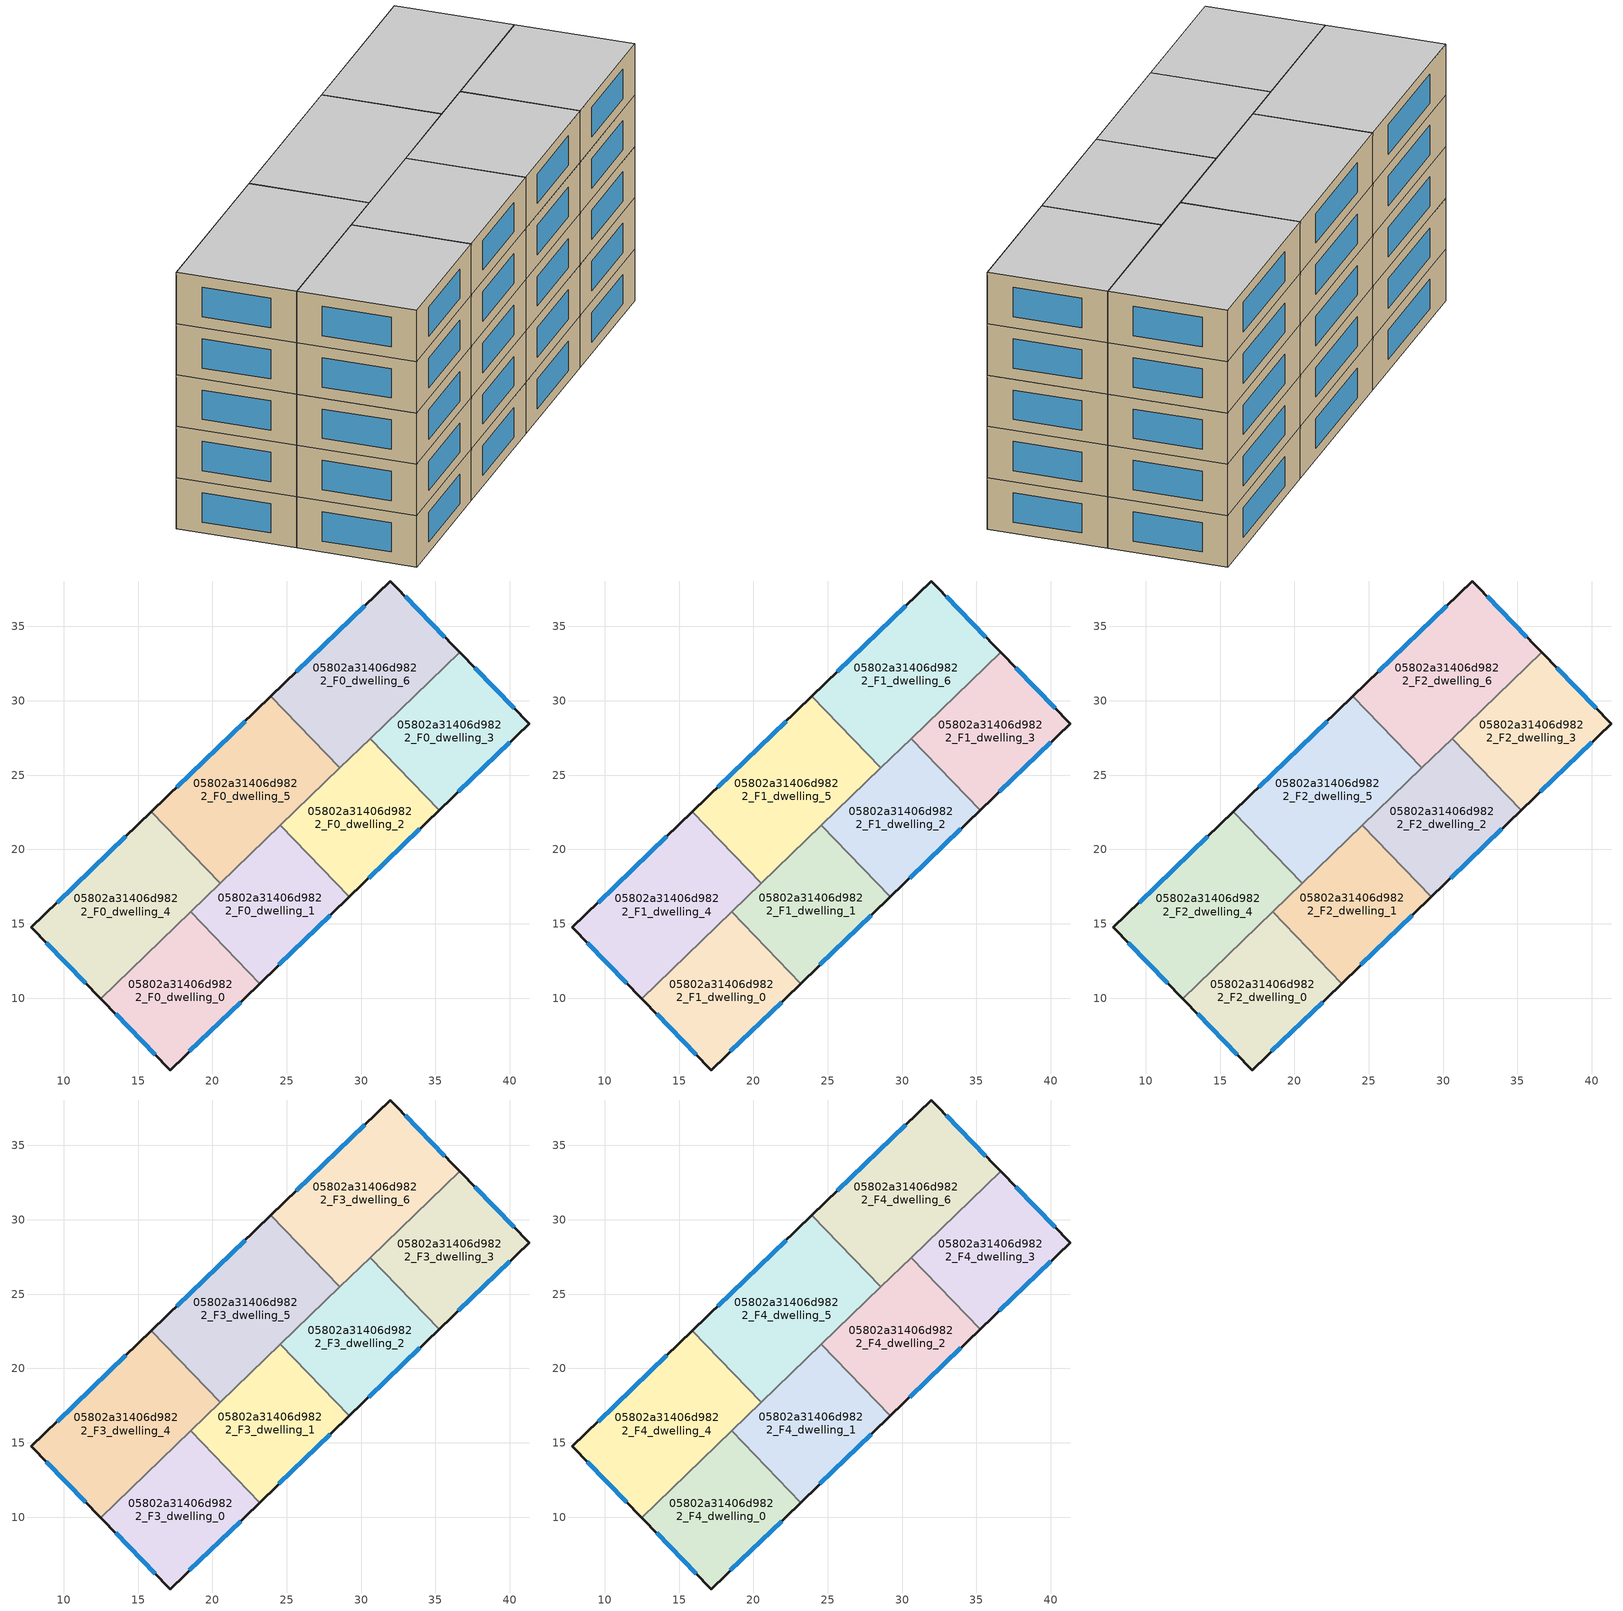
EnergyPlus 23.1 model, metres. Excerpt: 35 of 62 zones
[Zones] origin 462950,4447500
05802a31406d9822_F0_dwelling_0
 floor ground (EU_floor_Construction): 18.54,15.8 23.19,10.98 17.16,5.17 12.49,9.97 z0
 wall outside (EU_wall_Construction): 12.49,9.97 17.16,5.17 23.19,10.98 z0:3
 wall to 05802a31406d9822_F0_dwelling_1 (EU_wall_Construction): 23.19,10.98 18.54,15.8 z0:3
 wall to 05802a31406d9822_F0_dwelling_4 (EU_wall_Construction): 18.54,15.8 12.49,9.97 z0:3
 window (EU_Window_Construction): 18.45,6.41 21.89,9.74 / 13.49,8.94 16.16,6.19 z0.64:2.36
05802a31406d9822_F0_dwelling_1
 floor ground (EU_floor_Construction): 24.58,21.62 29.22,16.81 23.19,10.98 18.54,15.8 z0
 wall outside (EU_wall_Construction): 23.19,10.98 29.22,16.81 z0:3
 wall to 05802a31406d9822_F0_dwelling_2 (EU_wall_Construction): 29.22,16.81 24.58,21.62 z0:3
 wall to 05802a31406d9822_F0_dwelling_5 (EU_wall_Construction): 24.58,21.62 20.53,17.72 z0:3
 wall to 05802a31406d9822_F0_dwelling_4 (EU_wall_Construction): 20.53,17.72 18.54,15.8 z0:3
 window (EU_Window_Construction): 24.48,12.23 27.93,15.56 z0.64:2.36
05802a31406d9822_F0_dwelling_2
 floor ground (EU_floor_Construction): 30.61,27.45 35.26,22.63 29.22,16.81 24.58,21.62 z0
 wall outside (EU_wall_Construction): 29.22,16.81 35.26,22.63 z0:3
 wall to 05802a31406d9822_F0_dwelling_3 (EU_wall_Construction): 35.26,22.63 30.61,27.45 z0:3
 wall to 05802a31406d9822_F0_dwelling_6 (EU_wall_Construction): 30.61,27.45 28.58,25.49 z0:3
 wall to 05802a31406d9822_F0_dwelling_5 (EU_wall_Construction): 28.58,25.49 24.58,21.62 z0:3
 window (EU_Window_Construction): 30.52,18.06 33.97,21.39 z0.64:2.36
05802a31406d9822_F0_dwelling_3
 floor ground (EU_floor_Construction): 36.64,33.26 41.31,28.47 35.26,22.63 30.61,27.45 z0
 wall outside (EU_wall_Construction): 35.26,22.63 41.31,28.47 36.64,33.26 z0:3
 wall to 05802a31406d9822_F0_dwelling_6 (EU_wall_Construction): 36.64,33.26 30.61,27.45 z0:3
 window (EU_Window_Construction): 40.31,29.5 37.64,32.24 / 36.55,23.88 40.01,27.22 z0.64:2.36
05802a31406d9822_F0_dwelling_4
 floor ground (EU_floor_Construction): 15.89,22.54 20.53,17.72 12.49,9.97 7.83,14.77 z0
 wall outside (EU_wall_Construction): 15.89,22.54 7.83,14.77 12.49,9.97 z0:3
 wall to 05802a31406d9822_F0_dwelling_5 (EU_wall_Construction): 20.53,17.72 15.89,22.54 z0:3
 window (EU_Window_Construction): 8.83,13.74 11.5,10.99 / 14.16,20.87 9.56,16.43 z0.64:2.36
05802a31406d9822_F0_dwelling_5
 floor ground (EU_floor_Construction): 23.93,30.3 28.58,25.49 20.53,17.72 15.89,22.54 z0
 wall outside (EU_wall_Construction): 23.93,30.3 15.89,22.54 z0:3
 wall to 05802a31406d9822_F0_dwelling_6 (EU_wall_Construction): 28.58,25.49 23.93,30.3 z0:3
 window (EU_Window_Construction): 22.21,28.64 17.61,24.2 z0.64:2.36
05802a31406d9822_F0_dwelling_6
 floor ground (EU_floor_Construction): 31.98,38.06 36.64,33.26 28.58,25.49 23.93,30.3 z0
 wall outside (EU_wall_Construction): 36.64,33.26 31.98,38.06 23.93,30.3 z0:3
 window (EU_Window_Construction): 35.64,34.29 32.98,37.03 / 30.26,36.4 25.66,31.96 z0.64:2.36
05802a31406d9822_F1_dwelling_0
 floor to 05802a31406d9822_F0_dwelling_0 (EU_floor_Construction): 18.54,15.8 23.19,10.98 17.16,5.17 12.49,9.97 z3
 wall outside (EU_wall_Construction): 12.49,9.97 17.16,5.17 23.19,10.98 z3:6
 wall to 05802a31406d9822_F1_dwelling_1 (EU_wall_Construction): 23.19,10.98 18.54,15.8 z3:6
 wall to 05802a31406d9822_F1_dwelling_4 (EU_wall_Construction): 18.54,15.8 12.49,9.97 z3:6
 window (EU_Window_Construction): 18.45,6.41 21.89,9.74 / 13.49,8.94 16.16,6.19 z3.64:5.36
05802a31406d9822_F1_dwelling_1
 floor to 05802a31406d9822_F0_dwelling_1 (EU_floor_Construction): 24.58,21.62 29.22,16.81 23.19,10.98 18.54,15.8 z3
 wall outside (EU_wall_Construction): 23.19,10.98 29.22,16.81 z3:6
 wall to 05802a31406d9822_F1_dwelling_2 (EU_wall_Construction): 29.22,16.81 24.58,21.62 z3:6
 wall to 05802a31406d9822_F1_dwelling_5 (EU_wall_Construction): 24.58,21.62 20.53,17.72 z3:6
 wall to 05802a31406d9822_F1_dwelling_4 (EU_wall_Construction): 20.53,17.72 18.54,15.8 z3:6
 window (EU_Window_Construction): 24.48,12.23 27.93,15.56 z3.64:5.36
05802a31406d9822_F1_dwelling_2
 floor to 05802a31406d9822_F0_dwelling_2 (EU_floor_Construction): 30.61,27.45 35.26,22.63 29.22,16.81 24.58,21.62 z3
 wall outside (EU_wall_Construction): 29.22,16.81 35.26,22.63 z3:6
 wall to 05802a31406d9822_F1_dwelling_3 (EU_wall_Construction): 35.26,22.63 30.61,27.45 z3:6
 wall to 05802a31406d9822_F1_dwelling_6 (EU_wall_Construction): 30.61,27.45 28.58,25.49 z3:6
 wall to 05802a31406d9822_F1_dwelling_5 (EU_wall_Construction): 28.58,25.49 24.58,21.62 z3:6
 window (EU_Window_Construction): 30.52,18.06 33.97,21.39 z3.64:5.36
05802a31406d9822_F1_dwelling_3
 floor to 05802a31406d9822_F0_dwelling_3 (EU_floor_Construction): 36.64,33.26 41.31,28.47 35.26,22.63 30.61,27.45 z3
 wall outside (EU_wall_Construction): 35.26,22.63 41.31,28.47 36.64,33.26 z3:6
 wall to 05802a31406d9822_F1_dwelling_6 (EU_wall_Construction): 36.64,33.26 30.61,27.45 z3:6
 window (EU_Window_Construction): 40.31,29.5 37.64,32.24 / 36.55,23.88 40.01,27.22 z3.64:5.36
05802a31406d9822_F1_dwelling_4
 floor to 05802a31406d9822_F0_dwelling_4 (EU_floor_Construction): 15.89,22.54 20.53,17.72 12.49,9.97 7.83,14.77 z3
 wall outside (EU_wall_Construction): 15.89,22.54 7.83,14.77 12.49,9.97 z3:6
 wall to 05802a31406d9822_F1_dwelling_5 (EU_wall_Construction): 20.53,17.72 15.89,22.54 z3:6
 window (EU_Window_Construction): 8.83,13.74 11.5,10.99 / 14.16,20.87 9.56,16.43 z3.64:5.36
05802a31406d9822_F1_dwelling_5
 floor to 05802a31406d9822_F0_dwelling_5 (EU_floor_Construction): 23.93,30.3 28.58,25.49 20.53,17.72 15.89,22.54 z3
 wall outside (EU_wall_Construction): 23.93,30.3 15.89,22.54 z3:6
 wall to 05802a31406d9822_F1_dwelling_6 (EU_wall_Construction): 28.58,25.49 23.93,30.3 z3:6
 window (EU_Window_Construction): 22.21,28.64 17.61,24.2 z3.64:5.36
05802a31406d9822_F1_dwelling_6
 floor to 05802a31406d9822_F0_dwelling_6 (EU_floor_Construction): 31.98,38.06 36.64,33.26 28.58,25.49 23.93,30.3 z3
 wall outside (EU_wall_Construction): 36.64,33.26 31.98,38.06 23.93,30.3 z3:6
 window (EU_Window_Construction): 35.64,34.29 32.98,37.03 / 30.26,36.4 25.66,31.96 z3.64:5.36
05802a31406d9822_F2_dwelling_0
 floor to 05802a31406d9822_F1_dwelling_0 (EU_floor_Construction): 18.54,15.8 23.19,10.98 17.16,5.17 12.49,9.97 z6
 wall outside (EU_wall_Construction): 12.49,9.97 17.16,5.17 23.19,10.98 z6:9
 wall to 05802a31406d9822_F2_dwelling_1 (EU_wall_Construction): 23.19,10.98 18.54,15.8 z6:9
 wall to 05802a31406d9822_F2_dwelling_4 (EU_wall_Construction): 18.54,15.8 12.49,9.97 z6:9
 window (EU_Window_Construction): 18.45,6.41 21.89,9.74 / 13.49,8.94 16.16,6.19 z6.64:8.36
05802a31406d9822_F2_dwelling_1
 floor to 05802a31406d9822_F1_dwelling_1 (EU_floor_Construction): 24.58,21.62 29.22,16.81 23.19,10.98 18.54,15.8 z6
 wall outside (EU_wall_Construction): 23.19,10.98 29.22,16.81 z6:9
 wall to 05802a31406d9822_F2_dwelling_2 (EU_wall_Construction): 29.22,16.81 24.58,21.62 z6:9
 wall to 05802a31406d9822_F2_dwelling_5 (EU_wall_Construction): 24.58,21.62 20.53,17.72 z6:9
 wall to 05802a31406d9822_F2_dwelling_4 (EU_wall_Construction): 20.53,17.72 18.54,15.8 z6:9
 window (EU_Window_Construction): 24.48,12.23 27.93,15.56 z6.64:8.36
05802a31406d9822_F2_dwelling_2
 floor to 05802a31406d9822_F1_dwelling_2 (EU_floor_Construction): 30.61,27.45 35.26,22.63 29.22,16.81 24.58,21.62 z6
 wall outside (EU_wall_Construction): 29.22,16.81 35.26,22.63 z6:9
 wall to 05802a31406d9822_F2_dwelling_3 (EU_wall_Construction): 35.26,22.63 30.61,27.45 z6:9
 wall to 05802a31406d9822_F2_dwelling_6 (EU_wall_Construction): 30.61,27.45 28.58,25.49 z6:9
 wall to 05802a31406d9822_F2_dwelling_5 (EU_wall_Construction): 28.58,25.49 24.58,21.62 z6:9
 window (EU_Window_Construction): 30.52,18.06 33.97,21.39 z6.64:8.36
05802a31406d9822_F2_dwelling_3
 floor to 05802a31406d9822_F1_dwelling_3 (EU_floor_Construction): 36.64,33.26 41.31,28.47 35.26,22.63 30.61,27.45 z6
 wall outside (EU_wall_Construction): 35.26,22.63 41.31,28.47 36.64,33.26 z6:9
 wall to 05802a31406d9822_F2_dwelling_6 (EU_wall_Construction): 36.64,33.26 30.61,27.45 z6:9
 window (EU_Window_Construction): 40.31,29.5 37.64,32.24 / 36.55,23.88 40.01,27.22 z6.64:8.36
05802a31406d9822_F2_dwelling_4
 floor to 05802a31406d9822_F1_dwelling_4 (EU_floor_Construction): 15.89,22.54 20.53,17.72 12.49,9.97 7.83,14.77 z6
 wall outside (EU_wall_Construction): 15.89,22.54 7.83,14.77 12.49,9.97 z6:9
 wall to 05802a31406d9822_F2_dwelling_5 (EU_wall_Construction): 20.53,17.72 15.89,22.54 z6:9
 window (EU_Window_Construction): 8.83,13.74 11.5,10.99 / 14.16,20.87 9.56,16.43 z6.64:8.36
05802a31406d9822_F2_dwelling_5
 floor to 05802a31406d9822_F1_dwelling_5 (EU_floor_Construction): 23.93,30.3 28.58,25.49 20.53,17.72 15.89,22.54 z6
 wall outside (EU_wall_Construction): 23.93,30.3 15.89,22.54 z6:9
 wall to 05802a31406d9822_F2_dwelling_6 (EU_wall_Construction): 28.58,25.49 23.93,30.3 z6:9
 window (EU_Window_Construction): 22.21,28.64 17.61,24.2 z6.64:8.36
05802a31406d9822_F2_dwelling_6
 floor to 05802a31406d9822_F1_dwelling_6 (EU_floor_Construction): 31.98,38.06 36.64,33.26 28.58,25.49 23.93,30.3 z6
 wall outside (EU_wall_Construction): 36.64,33.26 31.98,38.06 23.93,30.3 z6:9
 window (EU_Window_Construction): 35.64,34.29 32.98,37.03 / 30.26,36.4 25.66,31.96 z6.64:8.36
05802a31406d9822_F3_dwelling_0
 floor to 05802a31406d9822_F2_dwelling_0 (EU_floor_Construction): 18.54,15.8 23.19,10.98 17.16,5.17 12.49,9.97 z9
 wall outside (EU_wall_Construction): 12.49,9.97 17.16,5.17 23.19,10.98 z9:12
 wall to 05802a31406d9822_F3_dwelling_1 (EU_wall_Construction): 23.19,10.98 18.54,15.8 z9:12
 wall to 05802a31406d9822_F3_dwelling_4 (EU_wall_Construction): 18.54,15.8 12.49,9.97 z9:12
 window (EU_Window_Construction): 18.45,6.41 21.89,9.74 / 13.49,8.94 16.16,6.19 z9.64:11.36
05802a31406d9822_F3_dwelling_1
 floor to 05802a31406d9822_F2_dwelling_1 (EU_floor_Construction): 24.58,21.62 29.22,16.81 23.19,10.98 18.54,15.8 z9
 wall outside (EU_wall_Construction): 23.19,10.98 29.22,16.81 z9:12
 wall to 05802a31406d9822_F3_dwelling_2 (EU_wall_Construction): 29.22,16.81 24.58,21.62 z9:12
 wall to 05802a31406d9822_F3_dwelling_5 (EU_wall_Construction): 24.58,21.62 20.53,17.72 z9:12
 wall to 05802a31406d9822_F3_dwelling_4 (EU_wall_Construction): 20.53,17.72 18.54,15.8 z9:12
 window (EU_Window_Construction): 24.48,12.23 27.93,15.56 z9.64:11.36
05802a31406d9822_F3_dwelling_2
 floor to 05802a31406d9822_F2_dwelling_2 (EU_floor_Construction): 30.61,27.45 35.26,22.63 29.22,16.81 24.58,21.62 z9
 wall outside (EU_wall_Construction): 29.22,16.81 35.26,22.63 z9:12
 wall to 05802a31406d9822_F3_dwelling_3 (EU_wall_Construction): 35.26,22.63 30.61,27.45 z9:12
 wall to 05802a31406d9822_F3_dwelling_6 (EU_wall_Construction): 30.61,27.45 28.58,25.49 z9:12
 wall to 05802a31406d9822_F3_dwelling_5 (EU_wall_Construction): 28.58,25.49 24.58,21.62 z9:12
 window (EU_Window_Construction): 30.52,18.06 33.97,21.39 z9.64:11.36
05802a31406d9822_F3_dwelling_3
 floor to 05802a31406d9822_F2_dwelling_3 (EU_floor_Construction): 36.64,33.26 41.31,28.47 35.26,22.63 30.61,27.45 z9
 wall outside (EU_wall_Construction): 35.26,22.63 41.31,28.47 36.64,33.26 z9:12
 wall to 05802a31406d9822_F3_dwelling_6 (EU_wall_Construction): 36.64,33.26 30.61,27.45 z9:12
 window (EU_Window_Construction): 40.31,29.5 37.64,32.24 / 36.55,23.88 40.01,27.22 z9.64:11.36
05802a31406d9822_F3_dwelling_4
 floor to 05802a31406d9822_F2_dwelling_4 (EU_floor_Construction): 15.89,22.54 20.53,17.72 12.49,9.97 7.83,14.77 z9
 wall outside (EU_wall_Construction): 15.89,22.54 7.83,14.77 12.49,9.97 z9:12
 wall to 05802a31406d9822_F3_dwelling_5 (EU_wall_Construction): 20.53,17.72 15.89,22.54 z9:12
 window (EU_Window_Construction): 8.83,13.74 11.5,10.99 / 14.16,20.87 9.56,16.43 z9.64:11.36
05802a31406d9822_F3_dwelling_5
 floor to 05802a31406d9822_F2_dwelling_5 (EU_floor_Construction): 23.93,30.3 28.58,25.49 20.53,17.72 15.89,22.54 z9
 wall outside (EU_wall_Construction): 23.93,30.3 15.89,22.54 z9:12
 wall to 05802a31406d9822_F3_dwelling_6 (EU_wall_Construction): 28.58,25.49 23.93,30.3 z9:12
 window (EU_Window_Construction): 22.21,28.64 17.61,24.2 z9.64:11.36
05802a31406d9822_F3_dwelling_6
 floor to 05802a31406d9822_F2_dwelling_6 (EU_floor_Construction): 31.98,38.06 36.64,33.26 28.58,25.49 23.93,30.3 z9
 wall outside (EU_wall_Construction): 36.64,33.26 31.98,38.06 23.93,30.3 z9:12
 window (EU_Window_Construction): 35.64,34.29 32.98,37.03 / 30.26,36.4 25.66,31.96 z9.64:11.36
05802a31406d9822_F4_dwelling_0
 floor to 05802a31406d9822_F3_dwelling_0 (EU_floor_Construction): 18.54,15.8 23.19,10.98 17.16,5.17 12.49,9.97 z12
 wall outside (EU_wall_Construction): 12.49,9.97 17.16,5.17 23.19,10.98 z12:15
 wall to 05802a31406d9822_F4_dwelling_1 (EU_wall_Construction): 23.19,10.98 18.54,15.8 z12:15
 wall to 05802a31406d9822_F4_dwelling_4 (EU_wall_Construction): 18.54,15.8 12.49,9.97 z12:15
 window (EU_Window_Construction): 18.45,6.41 21.89,9.74 / 13.49,8.94 16.16,6.19 z12.64:14.36
 ceiling to 05802a31406d9822_F5_dwelling_0 (EU_floor_Construction): 23.19,10.98 18.54,15.8 12.49,9.97 17.16,5.17 z15
05802a31406d9822_F4_dwelling_1
 floor to 05802a31406d9822_F3_dwelling_1 (EU_floor_Construction): 24.58,21.62 29.22,16.81 23.19,10.98 18.54,15.8 z12
 wall outside (EU_wall_Construction): 23.19,10.98 29.22,16.81 z12:15
 wall to 05802a31406d9822_F4_dwelling_2 (EU_wall_Construction): 29.22,16.81 24.58,21.62 z12:15
 wall to 05802a31406d9822_F4_dwelling_5 (EU_wall_Construction): 24.58,21.62 20.53,17.72 z12:15
 wall to 05802a31406d9822_F4_dwelling_4 (EU_wall_Construction): 20.53,17.72 18.54,15.8 z12:15
 window (EU_Window_Construction): 24.48,12.23 27.93,15.56 z12.64:14.36
 ceiling to 05802a31406d9822_F5_dwelling_1 (EU_floor_Construction): 29.22,16.81 24.58,21.62 18.54,15.8 23.19,10.98 z15
05802a31406d9822_F4_dwelling_2
 floor to 05802a31406d9822_F3_dwelling_2 (EU_floor_Construction): 30.61,27.45 35.26,22.63 29.22,16.81 24.58,21.62 z12
 wall outside (EU_wall_Construction): 29.22,16.81 35.26,22.63 z12:15
 wall to 05802a31406d9822_F4_dwelling_3 (EU_wall_Construction): 35.26,22.63 30.61,27.45 z12:15
 wall to 05802a31406d9822_F4_dwelling_6 (EU_wall_Construction): 30.61,27.45 28.58,25.49 z12:15
 wall to 05802a31406d9822_F4_dwelling_5 (EU_wall_Construction): 28.58,25.49 24.58,21.62 z12:15
 window (EU_Window_Construction): 30.52,18.06 33.97,21.39 z12.64:14.36
 ceiling to 05802a31406d9822_F5_dwelling_2 (EU_floor_Construction): 35.26,22.63 30.61,27.45 24.58,21.62 29.22,16.81 z15
05802a31406d9822_F4_dwelling_3
 floor to 05802a31406d9822_F3_dwelling_3 (EU_floor_Construction): 36.64,33.26 41.31,28.47 35.26,22.63 30.61,27.45 z12
 wall outside (EU_wall_Construction): 35.26,22.63 41.31,28.47 36.64,33.26 z12:15
 wall to 05802a31406d9822_F4_dwelling_6 (EU_wall_Construction): 36.64,33.26 30.61,27.45 z12:15
 window (EU_Window_Construction): 40.31,29.5 37.64,32.24 / 36.55,23.88 40.01,27.22 z12.64:14.36
 ceiling to 05802a31406d9822_F5_dwelling_3 (EU_floor_Construction): 41.31,28.47 36.64,33.26 30.61,27.45 35.26,22.63 z15
05802a31406d9822_F4_dwelling_4
 floor to 05802a31406d9822_F3_dwelling_4 (EU_floor_Construction): 15.89,22.54 20.53,17.72 12.49,9.97 7.83,14.77 z12
 wall outside (EU_wall_Construction): 15.89,22.54 7.83,14.77 12.49,9.97 z12:15
 wall to 05802a31406d9822_F4_dwelling_5 (EU_wall_Construction): 20.53,17.72 15.89,22.54 z12:15
 window (EU_Window_Construction): 8.83,13.74 11.5,10.99 / 14.16,20.87 9.56,16.43 z12.64:14.36
 ceiling to 05802a31406d9822_F5_dwelling_4 (EU_floor_Construction): 20.53,17.72 15.89,22.54 7.83,14.77 12.49,9.97 z15
05802a31406d9822_F4_dwelling_5
 floor to 05802a31406d9822_F3_dwelling_5 (EU_floor_Construction): 23.93,30.3 28.58,25.49 20.53,17.72 15.89,22.54 z12
 wall outside (EU_wall_Construction): 23.93,30.3 15.89,22.54 z12:15
 wall to 05802a31406d9822_F4_dwelling_6 (EU_wall_Construction): 28.58,25.49 23.93,30.3 z12:15
 window (EU_Window_Construction): 22.21,28.64 17.61,24.2 z12.64:14.36
 ceiling to 05802a31406d9822_F5_dwelling_5 (EU_floor_Construction): 28.58,25.49 23.93,30.3 15.89,22.54 20.53,17.72 z15
05802a31406d9822_F4_dwelling_6
 floor to 05802a31406d9822_F3_dwelling_6 (EU_floor_Construction): 31.98,38.06 36.64,33.26 28.58,25.49 23.93,30.3 z12
 wall outside (EU_wall_Construction): 36.64,33.26 31.98,38.06 23.93,30.3 z12:15
 window (EU_Window_Construction): 35.64,34.29 32.98,37.03 / 30.26,36.4 25.66,31.96 z12.64:14.36
 ceiling to 05802a31406d9822_F5_dwelling_6 (EU_floor_Construction): 36.64,33.26 31.98,38.06 23.93,30.3 28.58,25.49 z15
[Building]
EU S2 Campaign: North Axis=0; Terrain=City; Solar Distribution=FullExterior
[Site:Location]
Yerevan-Zvartnots.Intl.AP: Latitude=40.15; Longitude=44.383; Time Zone=4; Elevation=854
[SizingPeriod:WeatherFileDays]
AnnualSizingPeriod: Begin Month=1; Begin Day of Month=1; End Month=12; End Day of Month=31; Day of Week for Start Day=Monday; Use Weather File Daylight Saving Period=No; Use Weather File Rain and Snow Indicators=No
[MATERIAL]
EU_InternalMass_Material: Roughness=MediumRough; Thickness=0.1; Conductivity=1; Density=1800; Specific Heat=900; Thermal Absorptance=0.9; Solar Absorptance=0.7; Visible Absorptance=0.7
[MATERIAL:NOMASS] Roughness=MediumRough; Thermal Absorptance=0.9; Solar Absorptance=0.7; Visible Absorptance=0.7
Name | Thermal Resistance
EU_wall_NoMass | 1.05043
EU_floor_NoMass | 0.478065
[WINDOWMATERIAL:SIMPLEGLAZINGSYSTEM]
EU_Window_SimpleGlazing: UFactor=2.5566; Solar Heat Gain Coefficient=0.75; Visible Transmittance=0.75
[CONSTRUCTION]
EU_wall_Construction: EU_wall_NoMass
EU_floor_Construction: EU_floor_NoMass
EU_Window_Construction: EU_Window_SimpleGlazing
EU_InternalMass_Construction: EU_InternalMass_Material
[ZONE] Type=1; Multiplier=1; Ceiling Height=autocalculate; Floor Area=autocalculate; Part of Total Floor Area=Yes
Name | Volume
05802a31406d9822_F0_dwelling_0; 05802a31406d9822_F1_dwelling_0; 05802a31406d9822_F2_dwelling_0; 05802a31406d9822_F3_dwelling_0; 05802a31406d9822_F4_dwelling_0 | 168.39
05802a31406d9822_F0_dwelling_1; 05802a31406d9822_F1_dwelling_1; 05802a31406d9822_F2_dwelling_1; 05802a31406d9822_F3_dwelling_1; 05802a31406d9822_F4_dwelling_1 | 168.408
05802a31406d9822_F0_dwelling_2; 05802a31406d9822_F1_dwelling_2; 05802a31406d9822_F2_dwelling_2; 05802a31406d9822_F3_dwelling_2; 05802a31406d9822_F4_dwelling_2 | 168.393
05802a31406d9822_F0_dwelling_3; 05802a31406d9822_F1_dwelling_3; 05802a31406d9822_F2_dwelling_3; 05802a31406d9822_F3_dwelling_3; 05802a31406d9822_F4_dwelling_3 | 168.389
05802a31406d9822_F0_dwelling_4; 05802a31406d9822_F1_dwelling_4; 05802a31406d9822_F2_dwelling_4; 05802a31406d9822_F3_dwelling_4; 05802a31406d9822_F4_dwelling_4 | 224.499
05802a31406d9822_F0_dwelling_5; 05802a31406d9822_F1_dwelling_5; 05802a31406d9822_F2_dwelling_5; 05802a31406d9822_F3_dwelling_5; 05802a31406d9822_F4_dwelling_5 | 224.496
05802a31406d9822_F0_dwelling_6; 05802a31406d9822_F1_dwelling_6; 05802a31406d9822_F2_dwelling_6; 05802a31406d9822_F3_dwelling_6; 05802a31406d9822_F4_dwelling_6 | 224.498
[INTERNALMASS] Construction=EU_InternalMass_Construction
Name | Zone or ZoneList | Surface Area
05802a31406d9822_F0_dwelling_0_EU_InternalMass | 05802a31406d9822_F0_dwelling_0 | 56.1301
05802a31406d9822_F0_dwelling_1_EU_InternalMass | 05802a31406d9822_F0_dwelling_1 | 56.1358
05802a31406d9822_F0_dwelling_2_EU_InternalMass | 05802a31406d9822_F0_dwelling_2 | 56.1311
05802a31406d9822_F0_dwelling_3_EU_InternalMass | 05802a31406d9822_F0_dwelling_3 | 56.1297
05802a31406d9822_F0_dwelling_4_EU_InternalMass | 05802a31406d9822_F0_dwelling_4 | 74.8331
05802a31406d9822_F0_dwelling_5_EU_InternalMass | 05802a31406d9822_F0_dwelling_5 | 74.8321
05802a31406d9822_F0_dwelling_6_EU_InternalMass | 05802a31406d9822_F0_dwelling_6 | 74.8326
05802a31406d9822_F1_dwelling_0_EU_InternalMass | 05802a31406d9822_F1_dwelling_0 | 56.1301
05802a31406d9822_F1_dwelling_1_EU_InternalMass | 05802a31406d9822_F1_dwelling_1 | 56.1358
05802a31406d9822_F1_dwelling_2_EU_InternalMass | 05802a31406d9822_F1_dwelling_2 | 56.1311
05802a31406d9822_F1_dwelling_3_EU_InternalMass | 05802a31406d9822_F1_dwelling_3 | 56.1297
05802a31406d9822_F1_dwelling_4_EU_InternalMass | 05802a31406d9822_F1_dwelling_4 | 74.8331
05802a31406d9822_F1_dwelling_5_EU_InternalMass | 05802a31406d9822_F1_dwelling_5 | 74.8321
05802a31406d9822_F1_dwelling_6_EU_InternalMass | 05802a31406d9822_F1_dwelling_6 | 74.8326
05802a31406d9822_F2_dwelling_0_EU_InternalMass | 05802a31406d9822_F2_dwelling_0 | 56.1301
05802a31406d9822_F2_dwelling_1_EU_InternalMass | 05802a31406d9822_F2_dwelling_1 | 56.1358
05802a31406d9822_F2_dwelling_2_EU_InternalMass | 05802a31406d9822_F2_dwelling_2 | 56.1311
05802a31406d9822_F2_dwelling_3_EU_InternalMass | 05802a31406d9822_F2_dwelling_3 | 56.1297
05802a31406d9822_F2_dwelling_4_EU_InternalMass | 05802a31406d9822_F2_dwelling_4 | 74.8331
05802a31406d9822_F2_dwelling_5_EU_InternalMass | 05802a31406d9822_F2_dwelling_5 | 74.8321
05802a31406d9822_F2_dwelling_6_EU_InternalMass | 05802a31406d9822_F2_dwelling_6 | 74.8326
05802a31406d9822_F3_dwelling_0_EU_InternalMass | 05802a31406d9822_F3_dwelling_0 | 56.1301
05802a31406d9822_F3_dwelling_1_EU_InternalMass | 05802a31406d9822_F3_dwelling_1 | 56.1358
05802a31406d9822_F3_dwelling_2_EU_InternalMass | 05802a31406d9822_F3_dwelling_2 | 56.1311
05802a31406d9822_F3_dwelling_3_EU_InternalMass | 05802a31406d9822_F3_dwelling_3 | 56.1297
05802a31406d9822_F3_dwelling_4_EU_InternalMass | 05802a31406d9822_F3_dwelling_4 | 74.8331
05802a31406d9822_F3_dwelling_5_EU_InternalMass | 05802a31406d9822_F3_dwelling_5 | 74.8321
05802a31406d9822_F3_dwelling_6_EU_InternalMass | 05802a31406d9822_F3_dwelling_6 | 74.8326
05802a31406d9822_F4_dwelling_0_EU_InternalMass | 05802a31406d9822_F4_dwelling_0 | 56.1301
05802a31406d9822_F4_dwelling_1_EU_InternalMass | 05802a31406d9822_F4_dwelling_1 | 56.1358
05802a31406d9822_F4_dwelling_2_EU_InternalMass | 05802a31406d9822_F4_dwelling_2 | 56.1311
05802a31406d9822_F4_dwelling_3_EU_InternalMass | 05802a31406d9822_F4_dwelling_3 | 56.1297
05802a31406d9822_F4_dwelling_4_EU_InternalMass | 05802a31406d9822_F4_dwelling_4 | 74.8331
05802a31406d9822_F4_dwelling_5_EU_InternalMass | 05802a31406d9822_F4_dwelling_5 | 74.8321
05802a31406d9822_F4_dwelling_6_EU_InternalMass | 05802a31406d9822_F4_dwelling_6 | 74.8326
[OTHEREQUIPMENT] Fuel Type=Electricity; Design Level Calculation Method=Watts/Area; Power per Zone Floor Area=1; Fraction Latent=0; Fraction Radiant=0; Fraction Lost=0; Carbon Dioxide Generation Rate=0; EndUse Subcategory=EU_Step8_InternalGains
Name | Zone or ZoneList or Space or SpaceList | Schedule
EU_Step8_InternalGain_05802a31406d9822_F0_dwelling_0_f000 | 05802a31406d9822_F0_dwelling_0 | EU_Step8_GainSchedule_05802a31406d9822_F0_dwelling_0_f000
EU_Step8_InternalGain_05802a31406d9822_F0_dwelling_1_f000 | 05802a31406d9822_F0_dwelling_1 | EU_Step8_GainSchedule_05802a31406d9822_F0_dwelling_1_f000
EU_Step8_InternalGain_05802a31406d9822_F0_dwelling_2_f000 | 05802a31406d9822_F0_dwelling_2 | EU_Step8_GainSchedule_05802a31406d9822_F0_dwelling_2_f000
EU_Step8_InternalGain_05802a31406d9822_F0_dwelling_3_f000 | 05802a31406d9822_F0_dwelling_3 | EU_Step8_GainSchedule_05802a31406d9822_F0_dwelling_3_f000
EU_Step8_InternalGain_05802a31406d9822_F0_dwelling_4_f000 | 05802a31406d9822_F0_dwelling_4 | EU_Step8_GainSchedule_05802a31406d9822_F0_dwelling_4_f000
EU_Step8_InternalGain_05802a31406d9822_F0_dwelling_5_f000 | 05802a31406d9822_F0_dwelling_5 | EU_Step8_GainSchedule_05802a31406d9822_F0_dwelling_5_f000
EU_Step8_InternalGain_05802a31406d9822_F0_dwelling_6_f000 | 05802a31406d9822_F0_dwelling_6 | EU_Step8_GainSchedule_05802a31406d9822_F0_dwelling_6_f000
EU_Step8_InternalGain_05802a31406d9822_F1_dwelling_0_f000 | 05802a31406d9822_F1_dwelling_0 | EU_Step8_GainSchedule_05802a31406d9822_F1_dwelling_0_f000
EU_Step8_InternalGain_05802a31406d9822_F1_dwelling_1_f000 | 05802a31406d9822_F1_dwelling_1 | EU_Step8_GainSchedule_05802a31406d9822_F1_dwelling_1_f000
EU_Step8_InternalGain_05802a31406d9822_F1_dwelling_2_f000 | 05802a31406d9822_F1_dwelling_2 | EU_Step8_GainSchedule_05802a31406d9822_F1_dwelling_2_f000
EU_Step8_InternalGain_05802a31406d9822_F1_dwelling_3_f000 | 05802a31406d9822_F1_dwelling_3 | EU_Step8_GainSchedule_05802a31406d9822_F1_dwelling_3_f000
EU_Step8_InternalGain_05802a31406d9822_F1_dwelling_4_f000 | 05802a31406d9822_F1_dwelling_4 | EU_Step8_GainSchedule_05802a31406d9822_F1_dwelling_4_f000
EU_Step8_InternalGain_05802a31406d9822_F1_dwelling_5_f000 | 05802a31406d9822_F1_dwelling_5 | EU_Step8_GainSchedule_05802a31406d9822_F1_dwelling_5_f000
EU_Step8_InternalGain_05802a31406d9822_F1_dwelling_6_f000 | 05802a31406d9822_F1_dwelling_6 | EU_Step8_GainSchedule_05802a31406d9822_F1_dwelling_6_f000
EU_Step8_InternalGain_05802a31406d9822_F2_dwelling_0_f000 | 05802a31406d9822_F2_dwelling_0 | EU_Step8_GainSchedule_05802a31406d9822_F2_dwelling_0_f000
EU_Step8_InternalGain_05802a31406d9822_F2_dwelling_1_f000 | 05802a31406d9822_F2_dwelling_1 | EU_Step8_GainSchedule_05802a31406d9822_F2_dwelling_1_f000
EU_Step8_InternalGain_05802a31406d9822_F2_dwelling_2_f000 | 05802a31406d9822_F2_dwelling_2 | EU_Step8_GainSchedule_05802a31406d9822_F2_dwelling_2_f000
EU_Step8_InternalGain_05802a31406d9822_F2_dwelling_3_f000 | 05802a31406d9822_F2_dwelling_3 | EU_Step8_GainSchedule_05802a31406d9822_F2_dwelling_3_f000
EU_Step8_InternalGain_05802a31406d9822_F2_dwelling_4_f000 | 05802a31406d9822_F2_dwelling_4 | EU_Step8_GainSchedule_05802a31406d9822_F2_dwelling_4_f000
EU_Step8_InternalGain_05802a31406d9822_F2_dwelling_5_f000 | 05802a31406d9822_F2_dwelling_5 | EU_Step8_GainSchedule_05802a31406d9822_F2_dwelling_5_f000
EU_Step8_InternalGain_05802a31406d9822_F2_dwelling_6_f000 | 05802a31406d9822_F2_dwelling_6 | EU_Step8_GainSchedule_05802a31406d9822_F2_dwelling_6_f000
EU_Step8_InternalGain_05802a31406d9822_F3_dwelling_0_f000 | 05802a31406d9822_F3_dwelling_0 | EU_Step8_GainSchedule_05802a31406d9822_F3_dwelling_0_f000
EU_Step8_InternalGain_05802a31406d9822_F3_dwelling_1_f000 | 05802a31406d9822_F3_dwelling_1 | EU_Step8_GainSchedule_05802a31406d9822_F3_dwelling_1_f000
EU_Step8_InternalGain_05802a31406d9822_F3_dwelling_2_f000 | 05802a31406d9822_F3_dwelling_2 | EU_Step8_GainSchedule_05802a31406d9822_F3_dwelling_2_f000
EU_Step8_InternalGain_05802a31406d9822_F3_dwelling_3_f000 | 05802a31406d9822_F3_dwelling_3 | EU_Step8_GainSchedule_05802a31406d9822_F3_dwelling_3_f000
EU_Step8_InternalGain_05802a31406d9822_F3_dwelling_4_f000 | 05802a31406d9822_F3_dwelling_4 | EU_Step8_GainSchedule_05802a31406d9822_F3_dwelling_4_f000
EU_Step8_InternalGain_05802a31406d9822_F3_dwelling_5_f000 | 05802a31406d9822_F3_dwelling_5 | EU_Step8_GainSchedule_05802a31406d9822_F3_dwelling_5_f000
EU_Step8_InternalGain_05802a31406d9822_F3_dwelling_6_f000 | 05802a31406d9822_F3_dwelling_6 | EU_Step8_GainSchedule_05802a31406d9822_F3_dwelling_6_f000
EU_Step8_InternalGain_05802a31406d9822_F4_dwelling_0_f000 | 05802a31406d9822_F4_dwelling_0 | EU_Step8_GainSchedule_05802a31406d9822_F4_dwelling_0_f000
EU_Step8_InternalGain_05802a31406d9822_F4_dwelling_1_f000 | 05802a31406d9822_F4_dwelling_1 | EU_Step8_GainSchedule_05802a31406d9822_F4_dwelling_1_f000
EU_Step8_InternalGain_05802a31406d9822_F4_dwelling_2_f000 | 05802a31406d9822_F4_dwelling_2 | EU_Step8_GainSchedule_05802a31406d9822_F4_dwelling_2_f000
EU_Step8_InternalGain_05802a31406d9822_F4_dwelling_3_f000 | 05802a31406d9822_F4_dwelling_3 | EU_Step8_GainSchedule_05802a31406d9822_F4_dwelling_3_f000
EU_Step8_InternalGain_05802a31406d9822_F4_dwelling_4_f000 | 05802a31406d9822_F4_dwelling_4 | EU_Step8_GainSchedule_05802a31406d9822_F4_dwelling_4_f000
EU_Step8_InternalGain_05802a31406d9822_F4_dwelling_5_f000 | 05802a31406d9822_F4_dwelling_5 | EU_Step8_GainSchedule_05802a31406d9822_F4_dwelling_5_f000
EU_Step8_InternalGain_05802a31406d9822_F4_dwelling_6_f000 | 05802a31406d9822_F4_dwelling_6 | EU_Step8_GainSchedule_05802a31406d9822_F4_dwelling_6_f000
[ZONEVENTILATION:DESIGNFLOWRATE] Schedule=EU_AlwaysOn; Design Flow Rate Calculation Method=AirChanges/Hour; Air Changes per Hour=0.557805; Ventilation Type=Natural; Fan Pressure Rise=0; Fan Total Efficiency=1; Constant Term Coefficient=1; Temperature Term Coefficient=0; Velocity Term Coefficient=0; Velocity Squared Term Coefficient=0; Minimum Indoor Temperature=-100; Maximum Indoor Temperature=100; Delta Temperature=-100; Minimum Outdoor Temperature=-100; Maximum Outdoor Temperature=100; Maximum Wind Speed=40
Name | Zone or ZoneList or Space or SpaceList
EU_ConstantAir_05802a31406d9822_F0_dwelling_0 | 05802a31406d9822_F0_dwelling_0
EU_ConstantAir_05802a31406d9822_F0_dwelling_1 | 05802a31406d9822_F0_dwelling_1
EU_ConstantAir_05802a31406d9822_F0_dwelling_2 | 05802a31406d9822_F0_dwelling_2
EU_ConstantAir_05802a31406d9822_F0_dwelling_3 | 05802a31406d9822_F0_dwelling_3
EU_ConstantAir_05802a31406d9822_F0_dwelling_4 | 05802a31406d9822_F0_dwelling_4
EU_ConstantAir_05802a31406d9822_F0_dwelling_5 | 05802a31406d9822_F0_dwelling_5
EU_ConstantAir_05802a31406d9822_F0_dwelling_6 | 05802a31406d9822_F0_dwelling_6
EU_ConstantAir_05802a31406d9822_F1_dwelling_0 | 05802a31406d9822_F1_dwelling_0
EU_ConstantAir_05802a31406d9822_F1_dwelling_1 | 05802a31406d9822_F1_dwelling_1
EU_ConstantAir_05802a31406d9822_F1_dwelling_2 | 05802a31406d9822_F1_dwelling_2
EU_ConstantAir_05802a31406d9822_F1_dwelling_3 | 05802a31406d9822_F1_dwelling_3
EU_ConstantAir_05802a31406d9822_F1_dwelling_4 | 05802a31406d9822_F1_dwelling_4
EU_ConstantAir_05802a31406d9822_F1_dwelling_5 | 05802a31406d9822_F1_dwelling_5
EU_ConstantAir_05802a31406d9822_F1_dwelling_6 | 05802a31406d9822_F1_dwelling_6
EU_ConstantAir_05802a31406d9822_F2_dwelling_0 | 05802a31406d9822_F2_dwelling_0
EU_ConstantAir_05802a31406d9822_F2_dwelling_1 | 05802a31406d9822_F2_dwelling_1
EU_ConstantAir_05802a31406d9822_F2_dwelling_2 | 05802a31406d9822_F2_dwelling_2
EU_ConstantAir_05802a31406d9822_F2_dwelling_3 | 05802a31406d9822_F2_dwelling_3
EU_ConstantAir_05802a31406d9822_F2_dwelling_4 | 05802a31406d9822_F2_dwelling_4
EU_ConstantAir_05802a31406d9822_F2_dwelling_5 | 05802a31406d9822_F2_dwelling_5
EU_ConstantAir_05802a31406d9822_F2_dwelling_6 | 05802a31406d9822_F2_dwelling_6
EU_ConstantAir_05802a31406d9822_F3_dwelling_0 | 05802a31406d9822_F3_dwelling_0
EU_ConstantAir_05802a31406d9822_F3_dwelling_1 | 05802a31406d9822_F3_dwelling_1
EU_ConstantAir_05802a31406d9822_F3_dwelling_2 | 05802a31406d9822_F3_dwelling_2
EU_ConstantAir_05802a31406d9822_F3_dwelling_3 | 05802a31406d9822_F3_dwelling_3
EU_ConstantAir_05802a31406d9822_F3_dwelling_4 | 05802a31406d9822_F3_dwelling_4
EU_ConstantAir_05802a31406d9822_F3_dwelling_5 | 05802a31406d9822_F3_dwelling_5
EU_ConstantAir_05802a31406d9822_F3_dwelling_6 | 05802a31406d9822_F3_dwelling_6
EU_ConstantAir_05802a31406d9822_F4_dwelling_0 | 05802a31406d9822_F4_dwelling_0
EU_ConstantAir_05802a31406d9822_F4_dwelling_1 | 05802a31406d9822_F4_dwelling_1
EU_ConstantAir_05802a31406d9822_F4_dwelling_2 | 05802a31406d9822_F4_dwelling_2
EU_ConstantAir_05802a31406d9822_F4_dwelling_3 | 05802a31406d9822_F4_dwelling_3
EU_ConstantAir_05802a31406d9822_F4_dwelling_4 | 05802a31406d9822_F4_dwelling_4
EU_ConstantAir_05802a31406d9822_F4_dwelling_5 | 05802a31406d9822_F4_dwelling_5
EU_ConstantAir_05802a31406d9822_F4_dwelling_6 | 05802a31406d9822_F4_dwelling_6
[HVACTEMPLATE:THERMOSTAT] Constant Heating Setpoint=20; Constant Cooling Setpoint=50
EU_HeatOnly_05802a31406d9822_F0_dwelling_0; EU_HeatOnly_05802a31406d9822_F0_dwelling_1; EU_HeatOnly_05802a31406d9822_F0_dwelling_2; EU_HeatOnly_05802a31406d9822_F0_dwelling_3; EU_HeatOnly_05802a31406d9822_F0_dwelling_4; EU_HeatOnly_05802a31406d9822_F0_dwelling_5; EU_HeatOnly_05802a31406d9822_F0_dwelling_6; EU_HeatOnly_05802a31406d9822_F1_dwelling_0; EU_HeatOnly_05802a31406d9822_F1_dwelling_1; EU_HeatOnly_05802a31406d9822_F1_dwelling_2; EU_HeatOnly_05802a31406d9822_F1_dwelling_3; EU_HeatOnly_05802a31406d9822_F1_dwelling_4; EU_HeatOnly_05802a31406d9822_F1_dwelling_5; EU_HeatOnly_05802a31406d9822_F1_dwelling_6; EU_HeatOnly_05802a31406d9822_F2_dwelling_0; EU_HeatOnly_05802a31406d9822_F2_dwelling_1; EU_HeatOnly_05802a31406d9822_F2_dwelling_2; EU_HeatOnly_05802a31406d9822_F2_dwelling_3; EU_HeatOnly_05802a31406d9822_F2_dwelling_4; EU_HeatOnly_05802a31406d9822_F2_dwelling_5; EU_HeatOnly_05802a31406d9822_F2_dwelling_6; EU_HeatOnly_05802a31406d9822_F3_dwelling_0; EU_HeatOnly_05802a31406d9822_F3_dwelling_1; EU_HeatOnly_05802a31406d9822_F3_dwelling_2; EU_HeatOnly_05802a31406d9822_F3_dwelling_3; EU_HeatOnly_05802a31406d9822_F3_dwelling_4; EU_HeatOnly_05802a31406d9822_F3_dwelling_5; EU_HeatOnly_05802a31406d9822_F3_dwelling_6; EU_HeatOnly_05802a31406d9822_F4_dwelling_0; EU_HeatOnly_05802a31406d9822_F4_dwelling_1; EU_HeatOnly_05802a31406d9822_F4_dwelling_2; EU_HeatOnly_05802a31406d9822_F4_dwelling_3; EU_HeatOnly_05802a31406d9822_F4_dwelling_4; EU_HeatOnly_05802a31406d9822_F4_dwelling_5; EU_HeatOnly_05802a31406d9822_F4_dwelling_6; EU_HeatOnly_05802a31406d9822_F5_dwelling_0
[HVACTEMPLATE:ZONE:IDEALLOADSAIRSYSTEM] System Availability Schedule=EU_AlwaysOn; Maximum Heating Supply Air Temperature=50; Minimum Cooling Supply Air Temperature=13; Maximum Heating Supply Air Humidity Ratio=0.0156; Minimum Cooling Supply Air Humidity Ratio=0.0077; Heating Limit=NoLimit; Cooling Limit=NoLimit; Heating Availability Schedule=EU_AlwaysOn; Cooling Availability Schedule=EU_CoolingOff; Dehumidification Control Type=ConstantSensibleHeatRatio; Cooling Sensible Heat Ratio=0.7; Dehumidification Setpoint=60; Humidification Control Type=None; Humidification Setpoint=30; Outdoor Air Method=None; Outdoor Air Flow Rate per Person=0.00944; Outdoor Air Flow Rate per Zone Floor Area=0; Outdoor Air Flow Rate per Zone=0; Demand Controlled Ventilation Type=None; Outdoor Air Economizer Type=NoEconomizer; Heat Recovery Type=None; Sensible Heat Recovery Effectiveness=0.7; Latent Heat Recovery Effectiveness=0.65
Name | Template Thermostat
05802a31406d9822_F0_dwelling_0 | EU_HeatOnly_05802a31406d9822_F0_dwelling_0
05802a31406d9822_F0_dwelling_1 | EU_HeatOnly_05802a31406d9822_F0_dwelling_1
05802a31406d9822_F0_dwelling_2 | EU_HeatOnly_05802a31406d9822_F0_dwelling_2
05802a31406d9822_F0_dwelling_3 | EU_HeatOnly_05802a31406d9822_F0_dwelling_3
05802a31406d9822_F0_dwelling_4 | EU_HeatOnly_05802a31406d9822_F0_dwelling_4
05802a31406d9822_F0_dwelling_5 | EU_HeatOnly_05802a31406d9822_F0_dwelling_5
05802a31406d9822_F0_dwelling_6 | EU_HeatOnly_05802a31406d9822_F0_dwelling_6
05802a31406d9822_F1_dwelling_0 | EU_HeatOnly_05802a31406d9822_F1_dwelling_0
05802a31406d9822_F1_dwelling_1 | EU_HeatOnly_05802a31406d9822_F1_dwelling_1
05802a31406d9822_F1_dwelling_2 | EU_HeatOnly_05802a31406d9822_F1_dwelling_2
05802a31406d9822_F1_dwelling_3 | EU_HeatOnly_05802a31406d9822_F1_dwelling_3
05802a31406d9822_F1_dwelling_4 | EU_HeatOnly_05802a31406d9822_F1_dwelling_4
05802a31406d9822_F1_dwelling_5 | EU_HeatOnly_05802a31406d9822_F1_dwelling_5
05802a31406d9822_F1_dwelling_6 | EU_HeatOnly_05802a31406d9822_F1_dwelling_6
05802a31406d9822_F2_dwelling_0 | EU_HeatOnly_05802a31406d9822_F2_dwelling_0
05802a31406d9822_F2_dwelling_1 | EU_HeatOnly_05802a31406d9822_F2_dwelling_1
05802a31406d9822_F2_dwelling_2 | EU_HeatOnly_05802a31406d9822_F2_dwelling_2
05802a31406d9822_F2_dwelling_3 | EU_HeatOnly_05802a31406d9822_F2_dwelling_3
05802a31406d9822_F2_dwelling_4 | EU_HeatOnly_05802a31406d9822_F2_dwelling_4
05802a31406d9822_F2_dwelling_5 | EU_HeatOnly_05802a31406d9822_F2_dwelling_5
05802a31406d9822_F2_dwelling_6 | EU_HeatOnly_05802a31406d9822_F2_dwelling_6
05802a31406d9822_F3_dwelling_0 | EU_HeatOnly_05802a31406d9822_F3_dwelling_0
05802a31406d9822_F3_dwelling_1 | EU_HeatOnly_05802a31406d9822_F3_dwelling_1
05802a31406d9822_F3_dwelling_2 | EU_HeatOnly_05802a31406d9822_F3_dwelling_2
05802a31406d9822_F3_dwelling_3 | EU_HeatOnly_05802a31406d9822_F3_dwelling_3
05802a31406d9822_F3_dwelling_4 | EU_HeatOnly_05802a31406d9822_F3_dwelling_4
05802a31406d9822_F3_dwelling_5 | EU_HeatOnly_05802a31406d9822_F3_dwelling_5
05802a31406d9822_F3_dwelling_6 | EU_HeatOnly_05802a31406d9822_F3_dwelling_6
05802a31406d9822_F4_dwelling_0 | EU_HeatOnly_05802a31406d9822_F4_dwelling_0
05802a31406d9822_F4_dwelling_1 | EU_HeatOnly_05802a31406d9822_F4_dwelling_1
05802a31406d9822_F4_dwelling_2 | EU_HeatOnly_05802a31406d9822_F4_dwelling_2
05802a31406d9822_F4_dwelling_3 | EU_HeatOnly_05802a31406d9822_F4_dwelling_3
05802a31406d9822_F4_dwelling_4 | EU_HeatOnly_05802a31406d9822_F4_dwelling_4
05802a31406d9822_F4_dwelling_5 | EU_HeatOnly_05802a31406d9822_F4_dwelling_5
05802a31406d9822_F4_dwelling_6 | EU_HeatOnly_05802a31406d9822_F4_dwelling_6
[SIZING:ZONE] Zone Cooling Design Supply Air Temperature Input Method=SupplyAirTemperature; Zone Cooling Design Supply Air Temperature=13; Zone Heating Design Supply Air Temperature Input Method=SupplyAirTemperature; Zone Heating Design Supply Air Temperature=50; Zone Cooling Design Supply Air Humidity Ratio=0.008; Zone Heating Design Supply Air Humidity Ratio=0.008; Cooling Design Air Flow Method=DesignDay; Cooling Design Air Flow Rate=0; Cooling Minimum Air Flow per Zone Floor Area=0.000762; Cooling Minimum Air Flow=0; Cooling Minimum Air Flow Fraction=0.2; Heating Design Air Flow Method=DesignDay; Heating Design Air Flow Rate=0; Heating Maximum Air Flow per Zone Floor Area=0.002032; Heating Maximum Air Flow=0.141576; Heating Maximum Air Flow Fraction=0.3; Account for Dedicated Outdoor Air System=No; Dedicated Outdoor Air System Control Strategy=NeutralSupplyAir; Dedicated Outdoor Air Low Setpoint Temperature for Design=autosize; Dedicated Outdoor Air High Setpoint Temperature for Design=autosize; Zone Load Sizing Method=Sensible Load Only No Latent Load; Zone Latent Cooling Design Supply Air Humidity Ratio Input Method=HumidityRatioDifference; Zone Cooling Design Supply Air Humidity Ratio Difference=0.005; Zone Latent Heating Design Supply Air Humidity Ratio Input Method=HumidityRatioDifference; Zone Humidification Design Supply Air Humidity Ratio Difference=0.005
05802a31406d9822_F0_dwelling_0; 05802a31406d9822_F0_dwelling_1; 05802a31406d9822_F0_dwelling_2; 05802a31406d9822_F0_dwelling_3; 05802a31406d9822_F0_dwelling_4; 05802a31406d9822_F0_dwelling_5; 05802a31406d9822_F0_dwelling_6; 05802a31406d9822_F1_dwelling_0; 05802a31406d9822_F1_dwelling_1; 05802a31406d9822_F1_dwelling_2; 05802a31406d9822_F1_dwelling_3; 05802a31406d9822_F1_dwelling_4; 05802a31406d9822_F1_dwelling_5; 05802a31406d9822_F1_dwelling_6; 05802a31406d9822_F2_dwelling_0; 05802a31406d9822_F2_dwelling_1; 05802a31406d9822_F2_dwelling_2; 05802a31406d9822_F2_dwelling_3; 05802a31406d9822_F2_dwelling_4; 05802a31406d9822_F2_dwelling_5; 05802a31406d9822_F2_dwelling_6; 05802a31406d9822_F3_dwelling_0; 05802a31406d9822_F3_dwelling_1; 05802a31406d9822_F3_dwelling_2; 05802a31406d9822_F3_dwelling_3; 05802a31406d9822_F3_dwelling_4; 05802a31406d9822_F3_dwelling_5; 05802a31406d9822_F3_dwelling_6; 05802a31406d9822_F4_dwelling_0; 05802a31406d9822_F4_dwelling_1; 05802a31406d9822_F4_dwelling_2; 05802a31406d9822_F4_dwelling_3; 05802a31406d9822_F4_dwelling_4; 05802a31406d9822_F4_dwelling_5; 05802a31406d9822_F4_dwelling_6
[SCHEDULE:CONSTANT]
Name | Hourly Value
EU_AlwaysOn | 1
EU_CoolingOff | 0
[SCHEDULE:FILE] Column Number=1; Rows to Skip at Top=0; Number of Hours of Data=8760; Column Separator=Comma; Interpolate to Timestep=No; Minutes per Item=60; Adjust Schedule for Daylight Savings=Yes
Name | File
EU_Step8_GainSchedule_05802a31406d9822_F0_dwelling_0_f000 | ../../schedules/05802a31406d9822/05802a31406d9822_F0_dwelling_0_f000_gain.csv
EU_Step8_GainSchedule_05802a31406d9822_F0_dwelling_1_f000 | ../../schedules/05802a31406d9822/05802a31406d9822_F0_dwelling_1_f000_gain.csv
EU_Step8_GainSchedule_05802a31406d9822_F0_dwelling_2_f000 | ../../schedules/05802a31406d9822/05802a31406d9822_F0_dwelling_2_f000_gain.csv
EU_Step8_GainSchedule_05802a31406d9822_F0_dwelling_3_f000 | ../../schedules/05802a31406d9822/05802a31406d9822_F0_dwelling_3_f000_gain.csv
EU_Step8_GainSchedule_05802a31406d9822_F0_dwelling_4_f000 | ../../schedules/05802a31406d9822/05802a31406d9822_F0_dwelling_4_f000_gain.csv
EU_Step8_GainSchedule_05802a31406d9822_F0_dwelling_5_f000 | ../../schedules/05802a31406d9822/05802a31406d9822_F0_dwelling_5_f000_gain.csv
EU_Step8_GainSchedule_05802a31406d9822_F0_dwelling_6_f000 | ../../schedules/05802a31406d9822/05802a31406d9822_F0_dwelling_6_f000_gain.csv
EU_Step8_GainSchedule_05802a31406d9822_F1_dwelling_0_f000 | ../../schedules/05802a31406d9822/05802a31406d9822_F1_dwelling_0_f000_gain.csv
EU_Step8_GainSchedule_05802a31406d9822_F1_dwelling_1_f000 | ../../schedules/05802a31406d9822/05802a31406d9822_F1_dwelling_1_f000_gain.csv
EU_Step8_GainSchedule_05802a31406d9822_F1_dwelling_2_f000 | ../../schedules/05802a31406d9822/05802a31406d9822_F1_dwelling_2_f000_gain.csv
EU_Step8_GainSchedule_05802a31406d9822_F1_dwelling_3_f000 | ../../schedules/05802a31406d9822/05802a31406d9822_F1_dwelling_3_f000_gain.csv
EU_Step8_GainSchedule_05802a31406d9822_F1_dwelling_4_f000 | ../../schedules/05802a31406d9822/05802a31406d9822_F1_dwelling_4_f000_gain.csv
EU_Step8_GainSchedule_05802a31406d9822_F1_dwelling_5_f000 | ../../schedules/05802a31406d9822/05802a31406d9822_F1_dwelling_5_f000_gain.csv
EU_Step8_GainSchedule_05802a31406d9822_F1_dwelling_6_f000 | ../../schedules/05802a31406d9822/05802a31406d9822_F1_dwelling_6_f000_gain.csv
EU_Step8_GainSchedule_05802a31406d9822_F2_dwelling_0_f000 | ../../schedules/05802a31406d9822/05802a31406d9822_F2_dwelling_0_f000_gain.csv
EU_Step8_GainSchedule_05802a31406d9822_F2_dwelling_1_f000 | ../../schedules/05802a31406d9822/05802a31406d9822_F2_dwelling_1_f000_gain.csv
EU_Step8_GainSchedule_05802a31406d9822_F2_dwelling_2_f000 | ../../schedules/05802a31406d9822/05802a31406d9822_F2_dwelling_2_f000_gain.csv
EU_Step8_GainSchedule_05802a31406d9822_F2_dwelling_3_f000 | ../../schedules/05802a31406d9822/05802a31406d9822_F2_dwelling_3_f000_gain.csv
EU_Step8_GainSchedule_05802a31406d9822_F2_dwelling_4_f000 | ../../schedules/05802a31406d9822/05802a31406d9822_F2_dwelling_4_f000_gain.csv
EU_Step8_GainSchedule_05802a31406d9822_F2_dwelling_5_f000 | ../../schedules/05802a31406d9822/05802a31406d9822_F2_dwelling_5_f000_gain.csv
EU_Step8_GainSchedule_05802a31406d9822_F2_dwelling_6_f000 | ../../schedules/05802a31406d9822/05802a31406d9822_F2_dwelling_6_f000_gain.csv
EU_Step8_GainSchedule_05802a31406d9822_F3_dwelling_0_f000 | ../../schedules/05802a31406d9822/05802a31406d9822_F3_dwelling_0_f000_gain.csv
EU_Step8_GainSchedule_05802a31406d9822_F3_dwelling_1_f000 | ../../schedules/05802a31406d9822/05802a31406d9822_F3_dwelling_1_f000_gain.csv
EU_Step8_GainSchedule_05802a31406d9822_F3_dwelling_2_f000 | ../../schedules/05802a31406d9822/05802a31406d9822_F3_dwelling_2_f000_gain.csv
EU_Step8_GainSchedule_05802a31406d9822_F3_dwelling_3_f000 | ../../schedules/05802a31406d9822/05802a31406d9822_F3_dwelling_3_f000_gain.csv
EU_Step8_GainSchedule_05802a31406d9822_F3_dwelling_4_f000 | ../../schedules/05802a31406d9822/05802a31406d9822_F3_dwelling_4_f000_gain.csv
EU_Step8_GainSchedule_05802a31406d9822_F3_dwelling_5_f000 | ../../schedules/05802a31406d9822/05802a31406d9822_F3_dwelling_5_f000_gain.csv
EU_Step8_GainSchedule_05802a31406d9822_F3_dwelling_6_f000 | ../../schedules/05802a31406d9822/05802a31406d9822_F3_dwelling_6_f000_gain.csv
EU_Step8_GainSchedule_05802a31406d9822_F4_dwelling_0_f000 | ../../schedules/05802a31406d9822/05802a31406d9822_F4_dwelling_0_f000_gain.csv
EU_Step8_GainSchedule_05802a31406d9822_F4_dwelling_1_f000 | ../../schedules/05802a31406d9822/05802a31406d9822_F4_dwelling_1_f000_gain.csv
EU_Step8_GainSchedule_05802a31406d9822_F4_dwelling_2_f000 | ../../schedules/05802a31406d9822/05802a31406d9822_F4_dwelling_2_f000_gain.csv
EU_Step8_GainSchedule_05802a31406d9822_F4_dwelling_3_f000 | ../../schedules/05802a31406d9822/05802a31406d9822_F4_dwelling_3_f000_gain.csv
EU_Step8_GainSchedule_05802a31406d9822_F4_dwelling_4_f000 | ../../schedules/05802a31406d9822/05802a31406d9822_F4_dwelling_4_f000_gain.csv
EU_Step8_GainSchedule_05802a31406d9822_F4_dwelling_5_f000 | ../../schedules/05802a31406d9822/05802a31406d9822_F4_dwelling_5_f000_gain.csv
EU_Step8_GainSchedule_05802a31406d9822_F4_dwelling_6_f000 | ../../schedules/05802a31406d9822/05802a31406d9822_F4_dwelling_6_f000_gain.csv
